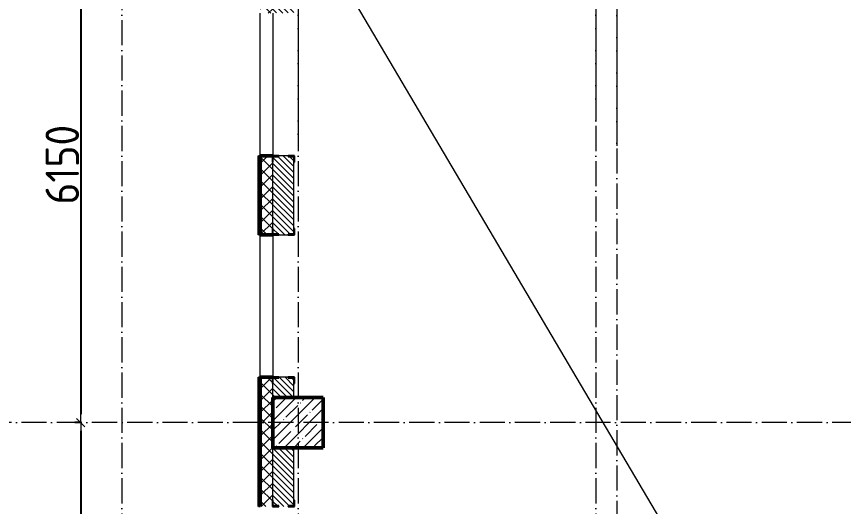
# Model space of a CAD drawing. Header units: millimetres. Extents: x -213536 to 1564669, y -45299 to 942238.
# Drawn here: x 210124 to 219979, y 494697 to 500538 of the extents above; entities that cross this region are included whole.
import ezdxf

# ---------------------------------------------------------------- set-up
doc = ezdxf.new("R2010")
doc.units = ezdxf.units.MM
doc.linetypes.add('50_200_ШТРИХ_1Т_ш5_п1_п1_', pattern=[700, 500, -100, 0, -100])
for name, color, linetype, lineweight in [('A-____-____-DIMS', 7, 'Continuous', 9), ('A-DETL-____-OTLN-4', 7, 'Continuous', 18), ('A-GENM-____-MCUT', 7, 'Continuous', 25), ('A-GENM-____-OTLN-1', 7, 'Continuous', 25), ('A-WALL-____-MCUT-2', 7, 'Continuous', 50), ('A-WALL-____-MCUT-3', 7, 'Continuous', 9), ('A-WALL-____-OTLN', 7, 'Continuous', 9), ('A-WALL-____-PATT-1', 7, 'Continuous', 9), ('A-WALL-FNSH-MCUT-1', 7, 'Continuous', 9), ('S-COLS-____-MCUT', 7, 'Continuous', 50), ('S-COLS-____-OTLN', 7, 'Continuous', 9), ('S-GRID-____-OTLN-1', 7, '50_200_ШТРИХ_1Т_ш5_п1_п1_', 9)]:
    doc.layers.add(name, color=color, linetype=linetype, lineweight=lineweight)
doc.styles.add('СПДС', font='isocpeur.ttf', dxfattribs={"width": 0.9})
doc.dimstyles.new('Размера А3', dxfattribs={"dimtxt": 200, "dimasz": 100, "dimexe": 70, "dimexo": 100, "dimgap": 20, "dimtad": 1, "dimdec": 0, "dimrnd": 10, "dimzin": 0, "dimdsep": 46, "dimtxsty": 'СПДС', "dimblk": 'ARROWHEAD_6', "dimcen": 1, "dimclrd": 256, "dimclre": 256, "dimclrt": 256, "dimazin": 0, "dimtfac": 1, "dimtdec": 0, "dimtmove": 2, "dimatfit": 3, "dimfxl": 1, "dimtolj": 1, "dimtzin": 0, "dimarcsym": 0})
pattern_1 = [(135, (142429.057, 459015.94), (-35.35534, -35.35534), [])]

# ---------------------------------------------------------------- blocks, each defined once
blk = doc.blocks.new('BSC_Колонна _Прямоугольная - 600х600-V14-АР1_План отверстий 3 этажа в осях 1-64_А-ГГ')
at = {"layer": 'S-COLS-____-OTLN'}
h = blk.add_hatch(dxfattribs=at)
h.set_pattern_fill('FP_50', color=256, style=0, pattern_type=2)
h.set_pattern_definition([(315, (-36681.04, 71050), (114.04925, 114.04925), []), (315, (-36681.04, 70935.95), (114.04925, 114.04925), [201.613, -40.323, 3.353, -36.97])])
h.paths.add_polyline_path([(-300, 300), (-300, -300), (300, -300), (300, 300)], flags=0)
at = {"layer": 'S-COLS-____-MCUT'}
for p, q in [((300, 300), (-300, 300)), ((-300, 300), (-300, -300)), ((300, -300), (300, 300)), ((-300, -300), (300, -300))]:
    blk.add_line(p, q, dxfattribs=at)
blk = doc.blocks.new('Фахверк_СКБ_Уголок - 250_3380-27498580-АР1_План отверстий 3 этажа в осях 1-64_А-ГГ')
at = {"layer": 'A-GENM-____-MCUT'}
for p, q in [((200, 181), (125, 181)), ((125, 181), (125, 106)), ((125, 106), (131, 106)), ((131, 106), (131, 175)), ((131, 175), (200, 175)), ((200, 175), (200, 181)), ((131, -6), (125, -6)), ((125, -6), (125, -81)), ((125, -81), (200, -81)), ((131, -75), (131, -6)), ((200, -75), (131, -75)), ((200, -81), (200, -75))]:
    blk.add_line(p, q, dxfattribs=at)
blk = doc.blocks.new('ARROWHEAD_6')
at = {"color": 0, "linetype": 'Continuous'}
for p, q in [((0, 0), (-1, 0)), ((-0.5, -0.5), (0.5, 0.5))]:
    blk.add_line(p, q, dxfattribs=at)
blk = doc.blocks.new('*D2895')
at = {"layer": 'A-____-____-DIMS', "lineweight": -2, "transparency": 16777216}
for p, q in [((210895.5, 501847), (210819.4, 501847)), ((210889.4, 501747), (210889.4, 495797)), ((210895.5, 495697), (210819.4, 495697))]:
    blk.add_line(p, q, dxfattribs=at)
at = {"layer": 'Defpoints', "color": 0, "lineweight": 50, "transparency": 16777216}
for p in [(210995.5, 501847), (210889.4, 495697), (210995.5, 495697)]:
    blk.add_point(p, dxfattribs=at)
at = {"layer": 'A-____-____-DIMS', "lineweight": -2, "transparency": 16777216, "xscale": 100, "yscale": 100, "zscale": 100}
for p, rotation in [((210889.4, 501847), 90), ((210889.4, 495697), 270)]:
    blk.add_blockref('ARROWHEAD_6', p, dxfattribs=dict(at, rotation=rotation))
at = {"layer": 'A-____-____-DIMS', "transparency": 16777216, "insert": (210669.4, 498772), "char_height": 400, "attachment_point": 5, "rotation": 90, "style": 'СПДС'}
blk.add_mtext('\\A1;6150', dxfattribs=at)
blk = doc.blocks.new('*D2896')
at = {"layer": 'A-____-____-DIMS', "lineweight": -2, "transparency": 16777216}
for p, q in [((210895.5, 495697), (210819.4, 495697)), ((210889.4, 495597), (210889.4, 489797)), ((210895.5, 489697), (210819.4, 489697))]:
    blk.add_line(p, q, dxfattribs=at)
at = {"layer": 'Defpoints', "color": 0, "lineweight": 50, "transparency": 16777216}
for p in [(210995.5, 495697), (210889.4, 489697), (210995.5, 489697)]:
    blk.add_point(p, dxfattribs=at)
at = {"layer": 'A-____-____-DIMS', "lineweight": -2, "transparency": 16777216, "xscale": 100, "yscale": 100, "zscale": 100}
for p, rotation in [((210889.4, 495697), 90), ((210889.4, 489697), 270)]:
    blk.add_blockref('ARROWHEAD_6', p, dxfattribs=dict(at, rotation=rotation))
at = {"layer": 'A-____-____-DIMS', "transparency": 16777216, "insert": (210669.4, 492697), "char_height": 400, "attachment_point": 5, "rotation": 90, "style": 'СПДС'}
blk.add_mtext('\\A1;6000', dxfattribs=at)

msp = doc.modelspace()

# ---------------------------------------------------------------- hatches: boundary and pattern name
at = {"layer": 'A-WALL-____-PATT-1'}
h = msp.add_hatch(dxfattribs=at)
h.set_pattern_fill('FP_1', color=256, style=0, pattern_type=2)
h.set_pattern_definition([(45, (142429.06, 459015.94), (-70.71068, 70.71068), []), (135, (142429.06, 459015.94), (-70.71068, -70.71068), [])])
h.paths.add_polyline_path([(213029.1, 471347), (213179.1, 471347), (213179.1, 472642), (213173.1, 472642), (213173.1, 472717), (213029.1, 472717)], flags=0)
h.paths.add_polyline_path([(213114, 474417), (213173.1, 474417), (213173.1, 474492), (213179.1, 474492), (213179.1, 475282), (213173.1, 475282), (213173.1, 475357), (213029.1, 475357), (213029.1, 474417)], flags=0)
h.paths.add_polyline_path([(213114, 477057), (213173.1, 477057), (213173.1, 477132), (213179.1, 477132), (213179.1, 478522), (213173.1, 478522), (213173.1, 478597), (213029.1, 478597), (213029.1, 477057)], flags=0)
h.paths.add_polyline_path([(213114, 480297), (213173.1, 480297), (213173.1, 480372), (213179.1, 480372), (213179.1, 481162), (213173.1, 481162), (213173.1, 481237), (213029.1, 481237), (213029.1, 480297)], flags=0)
h.paths.add_polyline_path([(213114, 482937), (213173.1, 482937), (213173.1, 483012), (213179.1, 483012), (213179.1, 484402), (213173.1, 484402), (213173.1, 484477), (213029.1, 484477), (213029.1, 482937)], flags=0)
h.paths.add_polyline_path([(213029.1, 486177), (213173.1, 486177), (213173.1, 486252), (213179.1, 486252), (213179.1, 487042), (213173.1, 487042), (213173.1, 487117), (213029.1, 487117)], flags=0)
h.paths.add_polyline_path([(213029.1, 488817), (213173.1, 488817), (213173.1, 488892), (213179.1, 488892), (213179.1, 490282), (213173.1, 490282), (213173.1, 490357), (213029.1, 490357)], flags=0)
h.paths.add_polyline_path([(213029.1, 492057), (213173.1, 492057), (213173.1, 492132), (213179.1, 492132), (213179.1, 492922), (213173.1, 492922), (213173.1, 492997), (213029.1, 492997)], flags=0)
h.paths.add_polyline_path([(213173.1, 494697), (213173.1, 494772), (213179.1, 494772), (213179.1, 496162), (213173.1, 496162), (213173.1, 496237), (213029.1, 496237), (213029.1, 494697), (213114, 494697)], flags=0)
h.paths.add_polyline_path([(213173.1, 497937), (213173.1, 498012), (213179.1, 498012), (213179.1, 498802), (213173.1, 498802), (213173.1, 498877), (213029.1, 498877), (213029.1, 497937), (213114, 497937)], flags=0)
h.paths.add_polyline_path([(213173.1, 500577), (213173.1, 500652), (213179.1, 500652), (213179.1, 501947), (213029.1, 501947), (213029.1, 500577), (213114, 500577)], flags=0)
h = msp.add_hatch(dxfattribs=at)
h.set_pattern_fill('FP_6', color=256, style=0, pattern_type=2)
h.set_pattern_definition(pattern_1)
h.paths.add_polyline_path([(213248.1, 495997), (213429.1, 495997), (213429.1, 496231), (213360.1, 496231), (213360.1, 496237), (213248.1, 496237), (213248.1, 496231), (213179.1, 496231), (213179.1, 495997)], flags=0)
h.paths.add_polyline_path([(213248.1, 497937), (213360.1, 497937), (213360.1, 497943), (213429.1, 497943), (213429.1, 498871), (213360.1, 498871), (213360.1, 498877), (213248.1, 498877), (213248.1, 498871), (213179.1, 498871), (213179.1, 497943), (213248.1, 497943)], flags=0)
h.paths.add_polyline_path([(213360.1, 500577), (213360.1, 500583), (213429.1, 500583), (213429.1, 501347), (213179.1, 501347), (213179.1, 500583), (213248.1, 500583), (213248.1, 500577)], flags=0)
h = msp.add_hatch(dxfattribs=at)
h.set_pattern_fill('FP_6', color=256, style=0, pattern_type=2)
h.set_pattern_definition(pattern_1)
h.paths.add_polyline_path([(213360.1, 489997), (213429.1, 489997), (213429.1, 490351), (213360.1, 490351), (213360.1, 490357), (213248.1, 490357), (213248.1, 490351), (213179.1, 490351), (213179.1, 489997)], flags=0)
h.paths.add_polyline_path([(213360.1, 492057), (213360.1, 492063), (213429.1, 492063), (213429.1, 492991), (213360.1, 492991), (213360.1, 492997), (213248.1, 492997), (213248.1, 492991), (213179.1, 492991), (213179.1, 492063), (213248.1, 492063), (213248.1, 492057)], flags=0)
h.paths.add_polyline_path([(213360.1, 494697), (213360.1, 494703), (213429.1, 494703), (213429.1, 495397), (213179.1, 495397), (213179.1, 494703), (213248.1, 494703), (213248.1, 494697)], flags=0)

# ---------------------------------------------------------------- linework, layer by layer
at = {"layer": 'A-DETL-____-OTLN-4'}
msp.add_line((213779.1, 501347), (231179.1, 471847), dxfattribs=at)
at = {"layer": 'A-WALL-____-MCUT-2'}
for p, q in [((213017.1, 498877), (213017.1, 497937)), ((213022.1, 498877), (213022.1, 497937)), ((213029.1, 498877), (213029.1, 497937)), ((213173.1, 498877), (213029.1, 498877)), ((213029.1, 497937), (213173.1, 497937)), ((213017.1, 496237), (213017.1, 494697)), ((213022.1, 496237), (213022.1, 494697)), ((213029.1, 496237), (213029.1, 494697)), ((213173.1, 496237), (213029.1, 496237))]:
    msp.add_line(p, q, dxfattribs=at)
at = {"layer": 'A-WALL-____-MCUT-3'}
for p, q in [((213360.1, 498877), (213248.1, 498877)), ((213179.1, 498012), (213179.1, 498802)), ((213429.1, 498012), (213429.1, 498802)), ((213248.1, 497937), (213360.1, 497937)), ((213360.1, 496237), (213248.1, 496237)), ((213179.1, 495997), (213179.1, 496162)), ((213429.1, 495997), (213429.1, 496162)), ((213179.1, 494772), (213179.1, 495397)), ((213429.1, 494772), (213429.1, 495397))]:
    msp.add_line(p, q, dxfattribs=at)
at = {"layer": 'A-WALL-____-OTLN'}
for p, q in [((213029.1, 498877), (213029.1, 500577)), ((213179.1, 500577), (213179.1, 498877)), ((213029.1, 496237), (213029.1, 497937)), ((213179.1, 497937), (213179.1, 496237))]:
    msp.add_line(p, q, dxfattribs=at)
at = {"layer": 'A-WALL-FNSH-MCUT-1'}
for p, q in [((213029.1, 498877), (213009.1, 498877)), ((213009.1, 498877), (213009.1, 497937)), ((213029.1, 497937), (213029.1, 498877)), ((213009.1, 497937), (213029.1, 497937)), ((213029.1, 496237), (213009.1, 496237)), ((213009.1, 496237), (213009.1, 494697)), ((213029.1, 494697), (213029.1, 496237)), ((213009.1, 494697), (213029.1, 494697))]:
    msp.add_line(p, q, dxfattribs=at)
at = {"layer": 'S-GRID-____-OTLN-1', "color": 251, "ltscale": 0.6, "true_color": 0x636466}
for p, q in [((213479.1, 549908.8), (213479.1, 498997)), ((217029.1, 549908.8), (217029.1, 499287.2)), ((217279.1, 549640.6), (217279.1, 498997)), ((211379.1, 508896.9), (211379.1, 454533.3)), ((213479.1, 508896.9), (213479.1, 454705.9)), ((217029.1, 508896.9), (217029.1, 470347)), ((217279.1, 508628.7), (217279.1, 470347)), ((232747.8, 495697), (209755.8, 495697))]:
    msp.add_line(p, q, dxfattribs=at)

# ---------------------------------------------------------------- block references
at = {"layer": 'A-GENM-____-OTLN-1'}
for p, rotation in [((213254.1, 499002), 269.9999999999999), ((213354.1, 497812), 89.99999999999991), ((213254.1, 496362), 269.9999999999999), ((213354.1, 494572), 89.99999999999991)]:
    msp.add_blockref('Фахверк_СКБ_Уголок - 250_3380-27498580-АР1_План отверстий 3 этажа в осях 1-64_А-ГГ', p, dxfattribs=dict(at, rotation=rotation))
at = {"layer": 'S-COLS-____-OTLN', "rotation": 89.9999999999999}
msp.add_blockref('BSC_Колонна _Прямоугольная - 600х600-V14-АР1_План отверстий 3 этажа в осях 1-64_А-ГГ', (213479.1, 495697), dxfattribs=at)

# ---------------------------------------------------------------- dimensions: what is measured, and where the dimension line sits
at = {"layer": 'A-____-____-DIMS'}
for base, p1, p2, picture, middle in [((210889.4, 495697), (210995.5, 501847), (210995.5, 495697), '*D2895', (210669.4, 498772)), ((210889.4, 489697), (210995.5, 495697), (210995.5, 489697), '*D2896', (210669.4, 492697))]:
    dim = msp.add_linear_dim(base=base, p1=p1, p2=p2, angle=90, dimstyle='Размера А3', override={"dimtxt": 400}, dxfattribs=at)
    dim.commit()
    dim.dimension.update_dxf_attribs({"geometry": picture, "text_midpoint": middle})

doc.saveas('drawing.dxf')
